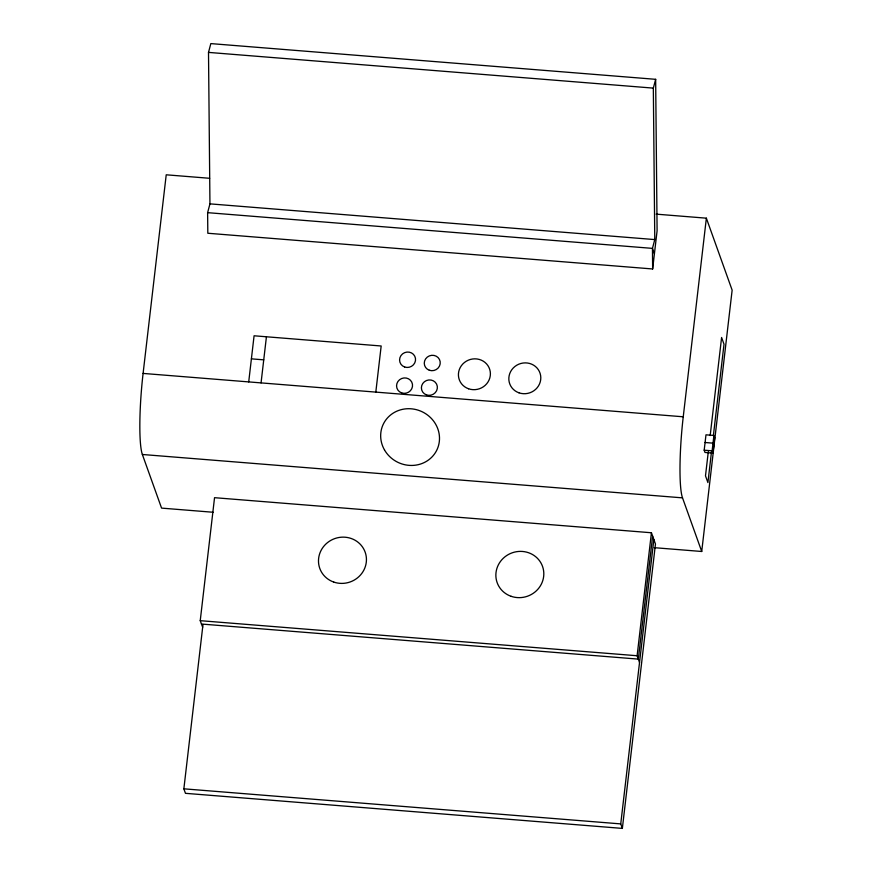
<?xml version="1.0" encoding="UTF-8"?>
<svg xmlns="http://www.w3.org/2000/svg" width="872" height="872" viewBox="0 0 872 872"><rect width="100%" height="100%" fill="white"/><g stroke="black" fill="none" stroke-linecap="round" stroke-linejoin="round"><path stroke-width="1.31" d="M213.139 512.256L161.571 508.114L142.365 454.486A65.553 8.328 -85.4 0 1 143.095 373.423L166.225 174.803L209.651 178.291M652.638 536.127L638.326 659.112L201.443 624.036L200.233 620.668L214.545 497.683L651.428 532.759L655.461 544.008L622.357 828.4L185.464 793.324L183.861 788.822L202.991 624.505M201.443 624.036L202.675 627.197M248.716 381.903L254.079 335.785L381.173 345.988L375.81 392.106M261.055 382.895L266.429 336.777M652.648 268.968L657.096 230.786L655.657 79.319L210.828 43.6L208.506 52.396L209.945 203.863L207.623 212.659L207.819 233.249L652.648 268.968L652.452 248.378L654.774 239.582L653.335 88.116L655.657 79.319M639.536 662.491L637.116 655.744L651.428 532.759M622.357 828.4L620.744 823.898L653.847 539.506M654.218 547.671L701.72 551.486L682.514 497.858A65.553 8.328 -85.4 0 1 683.245 416.794L706.364 218.174L656.158 214.141M704.184 450.192L705.982 434.823L713.917 435.455L714.724 437.711L712.936 453.08L704.99 452.448L704.184 450.192L712.13 450.835L712.936 453.08M708.304 451.663L705.492 475.84L707.911 482.587L711.508 451.696M710.179 435.542L721.602 337.486L724.011 344.233L713.383 435.575M712.13 450.835L713.917 435.455M701.72 551.486L732.142 290.147L706.364 218.174M208.506 52.396L653.335 88.116M209.945 203.863L654.774 239.582M207.623 212.659L652.452 248.378L654.414 253.839M251.398 358.85L263.747 359.842M143.095 373.423L683.245 416.794M705.088 442.507L713.024 443.15L713.83 445.396M142.365 454.486L682.514 497.858M200.233 620.668L637.116 655.744M183.861 788.822L620.744 823.898M384.508 449.952A29.735 28.046 25.9 0 0 435.466 452.535A29.735 28.046 25.9 0 0 410.276 408.739A29.735 28.046 25.9 0 0 384.508 449.952M333.704 582.049A24.1 23.01 -19.7 0 0 366.175 556.151A24.1 23.01 -19.7 0 0 327.512 542.613A24.1 23.01 -19.7 0 0 333.704 582.049M511.079 596.295A24.1 23.01 -19.7 0 0 543.55 570.397A24.1 23.01 -19.7 0 0 504.888 556.859A24.1 23.01 -19.7 0 0 511.079 596.295M404.641 367.003A8.033 7.674 -19.7 0 0 415.464 358.37A8.033 7.674 -19.7 0 0 402.581 353.858A8.033 7.674 -19.7 0 0 404.641 367.003M401.632 392.891A8.033 7.674 -19.7 0 0 412.456 384.258A8.033 7.674 -19.7 0 0 399.561 379.745A8.033 7.674 -19.7 0 0 401.632 392.891M429.329 370.251A8.033 7.674 -19.7 0 0 440.153 361.618A8.033 7.674 -19.7 0 0 427.269 357.106A8.033 7.674 -19.7 0 0 429.329 370.251M426.463 394.885A8.033 7.674 -19.7 0 0 437.286 386.252A8.033 7.674 -19.7 0 0 424.402 381.74A8.033 7.674 -19.7 0 0 426.463 394.885M468.569 388.781A16.067 15.336 -19.7 0 0 490.217 371.516A16.067 15.336 -19.7 0 0 464.438 362.49A16.067 15.336 -19.7 0 0 468.569 388.781M518.982 392.825A16.067 15.336 -19.7 0 0 540.629 375.56A16.067 15.336 -19.7 0 0 514.851 366.534A16.067 15.336 -19.7 0 0 518.982 392.825"/></g></svg>
